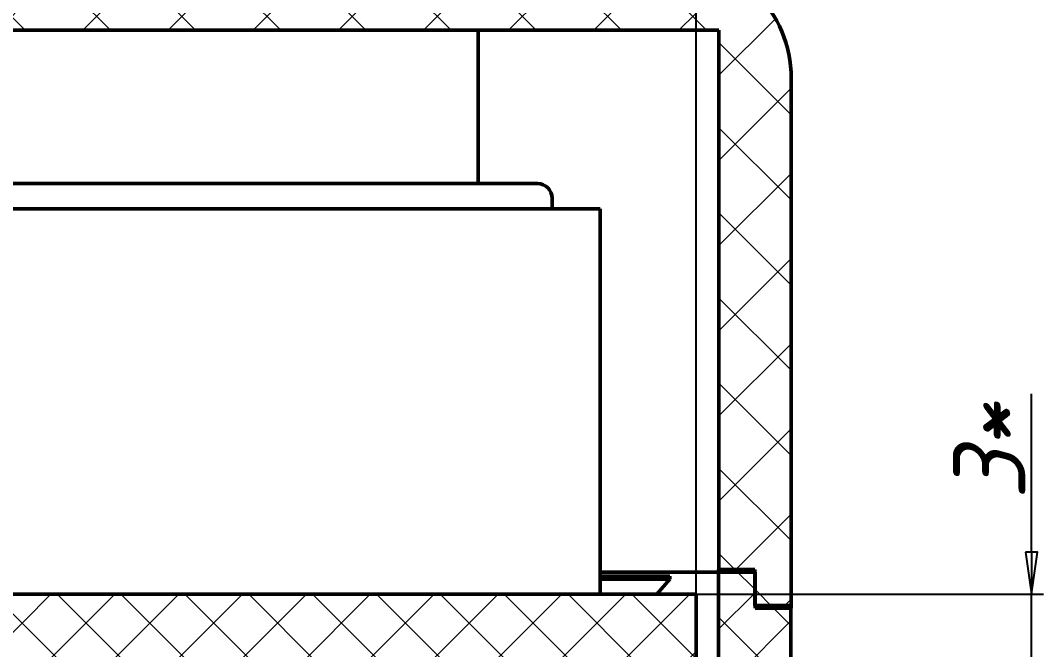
# Model space of a CAD drawing. Header units: inches. Extents: x -14 to 5184, y -66 to 1689.
# Drawn here: x 2968.36 to 3010.83, y 744.57 to 770.68 of the extents above; entities that cross this region are included whole.
import ezdxf

# ---------------------------------------------------------------- set-up
doc = ezdxf.new("R2010")
doc.units = ezdxf.units.IN
doc.header["$MEASUREMENT"] = 0
for name, color, linetype, lineweight in [('Видимый контур (ГОСТ)', 7, 'Continuous', 50), ('Размер (ГОСТ)', 7, 'Continuous', 25), ('Штриховка (ГОСТ)', 7, 'Continuous', 18)]:
    doc.layers.add(name, color=color, linetype=linetype, lineweight=lineweight)
doc.styles.add('Standart 3.0', font='gost_b.ttf', dxfattribs={"oblique": 15, "height": 3})
doc.dimstyles.new('Обычный (ГОСТ)', dxfattribs={"dimscale": 0.5, "dimtxt": 3.5, "dimasz": 3.5, "dimexe": 1, "dimexo": 0, "dimgap": 0.5, "dimtad": 1, "dimrnd": 1e-08, "dimtxsty": 'Standart 3.0', "dimblk": 'Filled-1', "dimblk1": 'Filled-1', "dimblk2": 'Filled-1', "dimcen": 0.09, "dimdle": 15, "dimclrd": 256, "dimclre": 256, "dimclrt": 256, "dimazin": 2, "dimtfac": 0.7142857313156128, "dimtmove": 0, "dimatfit": 3, "dimfxl": 1, "dimtolj": 1, "dimlwd": 25, "dimlwe": 25, "dimarcsym": 0})
pattern_1 = [(45, (-838.0230394444743, -51.15957828930812), (-1.325825214724776, 1.325825214724777), []), (135, (-838.0230394444743, -51.15957828930812), (-1.325825214724777, -1.325825214724776), [])]

# ---------------------------------------------------------------- blocks, each defined once
blk = doc.blocks.new('Filled-1')
at = {"color": 0}
for p, q in [((0, 0), (-1, 0.1428571428571429)), ((-1, 0.1428571428571429), (-1, -0.1428571428571429)), ((-1, 0), (0, 0)), ((-1, -0.1428571428571429), (0, 0))]:
    blk.add_line(p, q, dxfattribs=at)
at = {"color": 0, "flags": 128}
blk.add_lwpolyline([(-1, -0.1428571428571429), (0, 0), (-1, 0.1428571428571429), (-1, -0.1428571428571429)], dxfattribs=at)
at = {"color": 0}
blk.add_solid([(-1, -0.1428571428571429), (0, 0), (-1, 0.1428571428571429), (-1, -0.1428571428571429)], dxfattribs=at)
blk = doc.blocks.new('*D153')
at = {"layer": 'Размер (ГОСТ)', "lineweight": 25, "ltscale": 0.5, "transparency": 16777216}
for p, q in [((2930.411795750753, 746.8613681323305), (2930.411795750753, 785.0835770622526)), ((2996.411795750761, 746.8613681323305), (2996.411795750761, 785.0835770622526)), ((2994.661795750761, 784.5835770622526), (2932.161795750753, 784.5835770622526))]:
    blk.add_line(p, q, dxfattribs=at)
at = {"layer": 'Размер (ГОСТ)', "lineweight": 25, "ltscale": 0.5, "transparency": 16777216, "xscale": 1.75, "yscale": 1.75, "zscale": 1.75, "rotation": 180}
blk.add_blockref('Filled-1', (2930.411795750753, 784.5835770622526), dxfattribs=at)
at = {"layer": 'Размер (ГОСТ)', "lineweight": 25, "ltscale": 0.5, "transparency": 16777216, "xscale": 1.75, "yscale": 1.75, "zscale": 1.75}
blk.add_blockref('Filled-1', (2996.411795750761, 784.5835770622526), dxfattribs=at)
at = {"layer": 'Размер (ГОСТ)', "ltscale": 0.5, "transparency": 16777216, "insert": (2963.411795750757, 786.630606765223), "char_height": 3, "attachment_point": 5, "style": 'Standart 3.0'}
blk.add_mtext('\\A1;66%%P{\\fGOST type B|b0|i0|c204|p0;0,2}', dxfattribs=at)
blk = doc.blocks.new('*D156')
at = {"layer": 'Размер (ГОСТ)', "lineweight": 25, "ltscale": 0.5, "transparency": 16777216}
for p, q in [((3010.328447032974, 748.6113681323305), (3010.328447032974, 755.1791804436536)), ((2996.411795750761, 746.8613681323305), (3010.828447032974, 746.8613681323305)), ((3010.328447032974, 743.8613681323305), (3010.328447032974, 746.8613681323305)), ((2996.411795750761, 743.8613681323305), (3010.828447032974, 743.8613681323305)), ((3010.328447032974, 742.1113681323305), (3010.328447032974, 740.3613681323305))]:
    blk.add_line(p, q, dxfattribs=at)
at = {"layer": 'Размер (ГОСТ)', "lineweight": 25, "ltscale": 0.5, "transparency": 16777216, "xscale": 1.75, "yscale": 1.75, "zscale": 1.75}
for p, rotation in [((3010.328447032974, 746.8613681323305), 270), ((3010.328447032974, 743.8613681323305), 90)]:
    blk.add_blockref('Filled-1', p, dxfattribs=dict(at, rotation=rotation))
at = {"layer": 'Размер (ГОСТ)', "ltscale": 0.5, "transparency": 16777216, "insert": (3008.578447032974, 752.7702742879926), "char_height": 3, "attachment_point": 5, "rotation": 90, "style": 'Standart 3.0'}
blk.add_mtext('\\A1;3*', dxfattribs=at)

msp = doc.modelspace()

# ---------------------------------------------------------------- hatches: boundary and pattern name
at = {"layer": 'Штриховка (ГОСТ)'}
h = msp.add_hatch(dxfattribs=at)
h.set_pattern_fill('ANSI37', color=256, scale=20, style=0)
h.set_pattern_definition([(45, (-838.0230394444743, -51.15957828930812), (-1.767766952966369, 1.767766952966369), []), (135, (-838.0230394444743, -51.15957828930812), (-1.767766952966369, -1.767766952966369), [])])
edge = h.paths.add_edge_path()
edge.add_ellipse((2995.353099355532, 768.2824923293116), major_axis=(4.999999999999998, 8.734332701652568e-15), ratio=1, start_angle=1.689669673274469e-15, end_angle=90)
edge.add_line((2995.353099355532, 773.2824923293116), (2931.353099355532, 773.2824923293115))
edge.add_ellipse((2931.353099355532, 768.2824923293116), major_axis=(-1.095477875068469e-14, 4.999999999999996), ratio=1, start_angle=0, end_angle=90)
edge.add_line((2926.353099355532, 768.2824923293116), (2926.353099355532, 746.3930814574829))
edge.add_line((2926.353099355532, 746.3930814574829), (2926.353099355532, 746.2824923293116))
edge.add_line((2926.353099355532, 746.2824923293116), (2927.853099355532, 746.2824923293116))
edge.add_line((2927.853099355532, 746.2824923293116), (2927.853099355532, 747.7824923293116))
edge.add_line((2927.853099355532, 747.7824923293116), (2929.337229452539, 747.7824923293116))
edge.add_line((2929.337229452539, 747.7824923293116), (2929.353099355532, 747.7824923293116))
edge.add_line((2929.353099355532, 747.7824923293116), (2929.353099355532, 770.2824923293116))
edge.add_line((2929.353099355532, 770.2824923293116), (2997.353099355532, 770.2824923293117))
edge.add_line((2997.353099355532, 770.2824923293116), (2997.353099355532, 747.8930814574828))
edge.add_line((2997.353099355532, 747.8930814574829), (2997.353099355532, 747.7824923293117))
edge.add_line((2997.353099355532, 747.7824923293116), (2998.837229541403, 747.7824923293116))
edge.add_line((2998.837229541403, 747.7824923293116), (2998.853099355532, 747.7824923293116))
edge.add_line((2998.853099355532, 747.7824923293116), (2998.853099355532, 746.3930814574828))
edge.add_line((2998.853099355532, 746.3930814574829), (2998.853099355532, 746.2824923293117))
edge.add_line((2998.853099355532, 746.2824923293116), (3000.337229543321, 746.2824923293116))
edge.add_line((3000.337229543321, 746.2824923293116), (3000.353099355532, 746.2824923293116))
edge.add_line((3000.353099355532, 746.2824923293116), (3000.353099355532, 768.2824923293116))
h = msp.add_hatch(dxfattribs=at)
h.set_pattern_fill('ANSI37', color=256, scale=15, style=0)
h.set_pattern_definition(pattern_1)
h.paths.add_polyline_path([(2998.837229541403, 707.3267087815876), (2998.837229541403, 707.3930814574829), (2994.337228739738, 707.3930814574829), (2994.337228739738, 710.3930814574829), (2997.337229539485, 710.3930814574829), (2997.337229539485, 747.8930814574829), (2997.353099355532, 747.8930814574829), (2998.837229541403, 747.8930814574829), (2998.837229541403, 747.7824923293116), (2998.837229541403, 746.3930814574829), (2998.853099355532, 746.3930814574829), (3000.337229543321, 746.3930814574829), (3000.337229543321, 746.2824923293116), (3000.337229543321, 705.8930814574829), (2998.840162546853, 705.8930814574829), (2998.837229541403, 705.8930814574829)])
h.paths.add_polyline_path([(2990.337230175069, 707.3858112707507), (2987.337229526699, 707.3930814574829), (2987.337229526699, 710.3930814574829), (2990.337230175069, 710.3858112707507)])
h.paths.add_polyline_path([(2981.337229519027, 710.3930814574829), (2981.337229519027, 707.3930814574829), (2945.337229472997, 707.3930814574829), (2945.337229472997, 710.3930814574829)])
h.paths.add_polyline_path([(2939.337229465325, 710.3930814574829), (2939.337229465325, 707.3930814574829), (2936.337228815467, 707.3930814574829), (2936.337228815467, 710.3930814574829)])
h.paths.add_polyline_path([(2932.337230250798, 710.3930814574829), (2932.337230250798, 707.3930814574829), (2927.837229450621, 707.3930814574829), (2927.837229450621, 705.8930814574829), (2926.340162546853, 705.8930814574829), (2926.337229448703, 705.8930814574829), (2926.337229448703, 746.3930814574829), (2926.353099355532, 746.3930814574829), (2927.837229450621, 746.3930814574829), (2927.837229450621, 747.8930814574829), (2929.337229452539, 747.8930814574829), (2929.337229452539, 747.7824923293116), (2929.337229452539, 710.3930814574829)])
h = msp.add_hatch(dxfattribs=at)
h.set_pattern_fill('ANSI37', color=256, scale=15, style=0)
h.set_pattern_definition(pattern_1)
h.paths.add_polyline_path([(2939.237174963417, 746.8613681323305), (2939.237174963417, 743.8613681323305), (2996.411795750761, 743.8613681323305), (2996.411795750761, 746.8613681323305), (2992.425169206862, 746.8613681323305), (2992.411795750761, 746.8613681323305), (2991.811795750761, 746.8613681323305), (2963.425169206862, 746.8613681323305)])
h.paths.add_polyline_path([(2932.534433193032, 743.8613681323305), (2932.526901561695, 743.8613681323305), (2932.61183120749, 743.8613681323305), (2931.589302288866, 743.8613681323305), (2930.411795750753, 743.8613681323305), (2930.411795750753, 746.8613681323305), (2932.054682865896, 746.8613681323305), (2931.955493027536, 746.8613681323305), (2932.26317312506, 746.6351489517036), (2932.498014970029, 746.3613681323314)])
h.paths.add_polyline_path([(2939.237174963417, 746.8613681323305), (2939.237174963417, 743.8613681323305), (2937.23428921264, 743.8613681323305), (2936.211760294016, 743.8613681323305), (2936.323436852012, 743.8613681323305), (2936.323436852012, 745.8613681323305), (2936.323436852012, 746.8613043099273), (2935.911753202484, 746.8613681323305), (2936.323436852012, 746.8613681323305), (2936.425169206854, 746.8613681323305), (2936.76890863561, 746.8613681323305), (2938.425169206854, 746.8613681323305)])

# ---------------------------------------------------------------- linework, layer by layer
at = {"layer": 'Видимый контур (ГОСТ)'}
for p, q in [((2997.353099355531, 770.2824923293116), (2929.353099355532, 770.2824923293116)), ((2987.353099355516, 770.2824923293116), (2987.353099355516, 763.9113681323305)), ((2997.353099355531, 747.7824923293116), (2997.353099355531, 770.2824923293116)), ((3000.353099355531, 768.2824923293116), (3000.353099355531, 746.2824923293116)), ((2974.92516920686, 763.9118681323306), (2942.52516920686, 763.9118681323304)), ((2974.925169206855, 763.9118681323304), (2984.725169206855, 763.9118681323304)), ((2974.92516920686, 763.9113681323305), (2989.82516920686, 763.9113681323305)), ((2984.725169206855, 763.9113681323305), (2984.725169206855, 763.9118681323306)), ((2990.42516920686, 762.8613681323305), (2990.425169206859, 763.3113681323304)), ((2990.425169206862, 762.8613681323305), (2992.425169206862, 762.8613681323305)), ((2992.425169206862, 762.8613681323305), (2992.425169206862, 746.8613681323305)), ((2992.425169206846, 747.7824923293116), (2997.334552477628, 747.7824923293116)), ((2995.311795750753, 747.6113681323305), (2992.425169206855, 747.6113681323305)), ((2995.311795750753, 747.6113681323305), (2995.311795750753, 747.4947014656638)), ((2997.334549284854, 747.7824923293116), (2997.334549284854, 710.3930814574829)), ((2997.334552477628, 747.8930814574829), (2997.337229539485, 747.8930814574829)), ((2997.337229539485, 747.8930814574829), (2998.837229541403, 747.8930814574829)), ((2997.337229539485, 710.3930814574827), (2997.337229539485, 747.8930814574829)), ((2998.853099355531, 747.7824923293116), (2997.353099355531, 747.7824923293116)), ((2998.837229541403, 747.8930814574829), (2998.837229541403, 746.3930814574829)), ((2998.853099355531, 746.2824923293116), (2998.853099355531, 747.7824923293116)), ((2992.425169206855, 747.4947014656638), (2995.311795750753, 747.4947014656638)), ((2994.768938607896, 746.8613681323305), (2995.311795750753, 747.4947014656638)), ((2992.425169206862, 746.8613681323305), (2939.237174963417, 746.8613681323305)), ((2939.237174963417, 746.8613681323305), (2996.411795750761, 746.8613681323305)), ((2996.411795750761, 746.8613681323305), (2996.411795750761, 743.8613681323305)), ((2998.837229541403, 746.3930814574829), (3000.337229543321, 746.3930814574829)), ((3000.353099355531, 746.2824923293116), (2998.853099355531, 746.2824923293116)), ((3000.337229543321, 746.3930814574829), (3000.337229543321, 705.8930814574829))]:
    msp.add_line(p, q, dxfattribs=at)
at = {"layer": 'Видимый контур (ГОСТ)', "ltscale": 0.5}
msp.add_line((2936.425169206862, 762.8613681323305), (2990.42516920686, 762.8613681323305), dxfattribs=at)
at = {"layer": 'Видимый контур (ГОСТ)'}
for centre, radius in [((2995.353099355531, 768.2824923293116), 4.999999999999987), ((2989.82516920686, 763.3113681323304), 0.6000000000000054)]:
    msp.add_arc(centre, radius, 0, 90, dxfattribs=at)

# ---------------------------------------------------------------- dimensions: what is measured, and where the dimension line sits
at = {"layer": 'Размер (ГОСТ)', "ltscale": 0.5}
dim = msp.add_linear_dim(base=(2930.411795750753, 784.5835770622526), p1=(2996.411795750761, 746.8613681323305), p2=(2930.411795750753, 746.8613681323305), text='<>%%P{\\fGOST type B|b0|i0|c204|p0;0,2}', dimstyle='Обычный (ГОСТ)', dxfattribs=at)
dim.commit()
dim.dimension.update_dxf_attribs({"geometry": '*D153', "text_midpoint": (2963.411795750757, 786.630606765223)})
dim = msp.add_linear_dim(base=(3010.328447032974, 743.8613681323305), p1=(2996.411795750761, 746.8613681323305), p2=(2996.411795750761, 743.8613681323305), angle=90, text='<>*', dimstyle='Обычный (ГОСТ)', dxfattribs=at)
dim.commit()
dim.dimension.update_dxf_attribs({"geometry": '*D156', "text_midpoint": (3010.328447032974, 752.7702742879926), "dimtype": 160})

doc.saveas('drawing.dxf')
